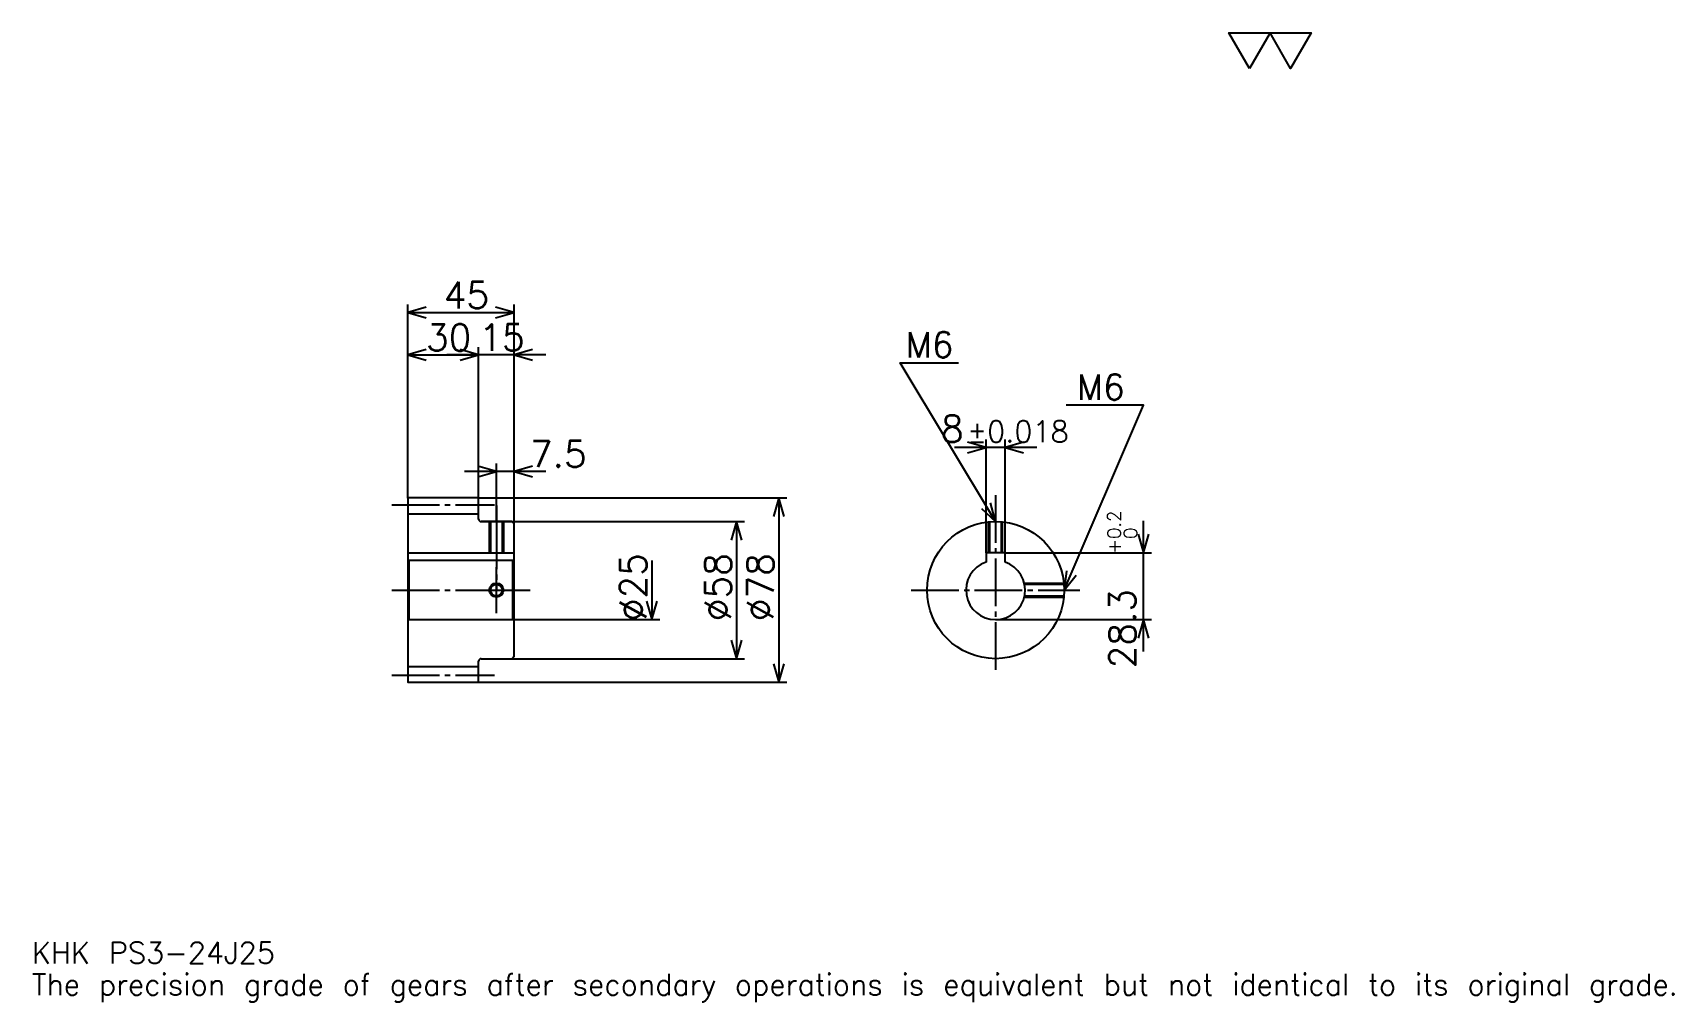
# Model space of a CAD drawing. Extents: x 23 to 717, y 8 to 418.
import ezdxf

# ---------------------------------------------------------------- set-up
doc = ezdxf.new("R2010")
doc.units = 0
doc.linetypes.add('DASHDOT', pattern=[26.869564, 20.152174, -2.23913, 2.23913, -2.23913])
doc.layers.get('0').update_dxf_attribs({"linetype": 'CONTINUOUS'})
doc.layers.add('DASHDOT', color=6, linetype='DASHDOT')
doc.styles.add('KANJI', font='TXT', dxfattribs={"bigfont": 'BIGFONT'})

msp = doc.modelspace()

# ---------------------------------------------------------------- linework, layer by layer
at = {"color": 5}
for p, q in [((181.369553, 221.489136), (181.369553, 303.217407)), ((181.369553, 299.858704), (226.369553, 299.858704)), ((226.369553, 221.489136), (226.369553, 303.217407)), ((211.369553, 221.489136), (211.369553, 285.304352)), ((181.369553, 281.945648), (211.369553, 281.945648)), ((239.804337, 281.945648), (197.934769, 281.945648)), ((426.021729, 198.289139), (426.021729, 246.195648)), ((434.021729, 198.289139), (434.021729, 246.195648)), ((447.456482, 242.83696), (412.586945, 242.83696)), ((239.804337, 232.684784), (205.434769, 232.684784)), ((218.869553, 221.489136), (218.869553, 236.043488)), ((181.369553, 221.38913), (181.369553, 221.489136)), ((211.269547, 221.489136), (226.369553, 221.489136)), ((211.369553, 221.38913), (211.369553, 221.489136)), ((218.869553, 211.489136), (218.869553, 221.489136)), ((218.869553, 211.489136), (218.869553, 221.489136)), ((226.369553, 221.489136), (341.684753, 221.489136)), ((226.369553, 210.489136), (226.369553, 221.489136)), ((338.32605, 221.489136), (338.32605, 143.489136)), ((212.369553, 211.489136), (226.369553, 211.489136)), ((226.369553, 211.489136), (323.771729, 211.489136)), ((320.413025, 211.489136), (320.413025, 153.489136)), ((492.608704, 156.554352), (492.608704, 211.723923)), ((284.586945, 194.989136), (284.586945, 169.989136)), ((434.021729, 198.289139), (495.967407, 198.289139)), ((226.369553, 169.989136), (287.945648, 169.989136)), ((430.021729, 169.989136), (495.967407, 169.989136)), ((212.369553, 153.489136), (226.369553, 153.489136)), ((226.369553, 153.489136), (323.771729, 153.489136)), ((211.269547, 143.489136), (226.369553, 143.489136)), ((226.369553, 143.489136), (341.684753, 143.489136))]:
    msp.add_line(p, q, dxfattribs=at)
at = {"color": 4}
for p, q in [((181.369553, 214.739136), (211.369553, 214.739136)), ((181.369553, 198.289139), (226.369553, 198.289139)), ((181.869553, 194.989136), (181.869553, 169.989136)), ((225.869553, 194.989136), (226.369553, 195.489136)), ((225.869553, 169.989136), (226.369553, 169.489136)), ((181.369553, 150.239136), (211.369553, 150.239136))]:
    msp.add_line(p, q, dxfattribs=at)
at = {"color": 7}
msp.add_lwpolyline([(537.391296, 403.043488), (528.658691, 418.180023), (563.589111, 418.180023), (554.856506, 403.043488), (546.123901, 418.180023), (537.391296, 403.043488)], dxfattribs=at)
at = {"color": 5}
for points in [[(189.206512, 302.097839), (181.369553, 299.858704), (189.206512, 297.619568)], [(218.532593, 297.619568), (226.369553, 299.858704), (218.532593, 302.097839)], [(189.206512, 284.184784), (181.369553, 281.945648), (189.206512, 279.706543)], [(203.532593, 279.706543), (211.369553, 281.945648), (203.532593, 284.184784)], [(203.532593, 279.706543), (211.369553, 281.945648), (203.532593, 284.184784)], [(234.206512, 284.184784), (226.369553, 281.945648), (234.206512, 279.706543)], [(430.021729, 211.489136), (389.717377, 278.663055), (414.347809, 278.663055)], [(459.021729, 182.489136), (492.608704, 260.75), (459.917358, 260.75)], [(418.184753, 240.597824), (426.021729, 242.83696), (418.184753, 245.076096)], [(441.858704, 245.076096), (434.021729, 242.83696), (441.858704, 240.597824)], [(211.032593, 230.445648), (218.869553, 232.684784), (211.032593, 234.92392)], [(234.206512, 234.92392), (226.369553, 232.684784), (234.206512, 230.445648)], [(340.565186, 213.652176), (338.32605, 221.489136), (336.086914, 213.652176)], [(424.069611, 217.057251), (430.021729, 211.489136), (427.909668, 219.361298)], [(322.652161, 203.652176), (320.413025, 211.489136), (318.173889, 203.652176)], [(490.369568, 206.126099), (492.608704, 198.289139), (494.847839, 206.126099)], [(460.05481, 190.573959), (459.021729, 182.489136), (464.170105, 188.807816)], [(282.347809, 177.826096), (284.586945, 169.989136), (286.82608, 177.826096)], [(494.847839, 162.152176), (492.608704, 169.989136), (490.369568, 162.152176)], [(318.173889, 161.326096), (320.413025, 153.489136), (322.652161, 161.326096)], [(336.086914, 151.326096), (338.32605, 143.489136), (340.565186, 151.326096)]]:
    msp.add_lwpolyline(points, dxfattribs=at)
at = {"color": 4}
for points in [[(211.369553, 212.489136), (211.369553, 221.38913), (211.269547, 221.489136), (181.469559, 221.489136), (181.369553, 221.38913), (181.369553, 169.489136)], [(212.369553, 153.489136), (225.369553, 153.489136), (226.369553, 154.489136), (226.369553, 210.489136), (225.369553, 211.489136), (212.369553, 211.489136)], [(215.869553, 211.489136), (215.869553, 198.289139)], [(216.409546, 211.489136), (216.409546, 198.289139)], [(221.329559, 211.489136), (221.329559, 198.289139)], [(221.869553, 211.489136), (221.869553, 198.289139)], [(427.021729, 198.289139), (427.021729, 211.333542)], [(427.561707, 198.289139), (427.561707, 211.384613)], [(432.48175, 198.289139), (432.48175, 211.384613)], [(433.021729, 198.289139), (433.021729, 211.333542)], [(181.369553, 169.489136), (181.869553, 169.989136), (225.869553, 169.989136), (225.869553, 194.989136), (181.869553, 194.989136), (181.369553, 195.489136)], [(434.021729, 194.331848), (434.021729, 198.289139), (426.021729, 198.289139), (426.021729, 194.331848)], [(442.156372, 185.489136), (458.86615, 185.489136)], [(442.277283, 184.949142), (458.917175, 184.949142)], [(442.156372, 179.489136), (458.86615, 179.489136)], [(442.277283, 180.029129), (458.917175, 180.029129)], [(181.369553, 169.489136), (181.369553, 143.589142), (181.469559, 143.489136), (211.269547, 143.489136), (211.369553, 143.589142), (211.369553, 152.489136)]]:
    msp.add_lwpolyline(points, dxfattribs=at)
for centre, radius in [((430.021729, 182.489136), 29), ((218.869553, 182.489136), 2.46)]:
    msp.add_circle(centre, radius, dxfattribs=at)
at = {"color": 7}
msp.add_circle((218.869553, 182.489136), 3, dxfattribs=at)
at = {"color": 4}
for centre, radius, start, end in [((212.369553, 212.489136), 1, 180, 270), ((430.021729, 182.489136), 12.5, 108.662925185, 71.337074815), ((212.369553, 152.489136), 1, 90, 180)]:
    msp.add_arc(centre, radius, start, end, dxfattribs=at)
at = {"layer": 'DASHDOT', "color": 7}
for p, q in [((430.021729, 222.684784), (430.021729, 146.771744)), ((174.652161, 218.489136), (218.086945, 218.489136)), ((218.869553, 211.489136), (218.869553, 182.489136)), ((174.652161, 182.489136), (233.086945, 182.489136)), ((394.304321, 182.489136), (465.739136, 182.489136)), ((174.652161, 146.489136), (218.086945, 146.489136))]:
    msp.add_line(p, q, dxfattribs=at)
for points in [[(218.869553, 218.206528), (218.869553, 191.571747)], [(218.869553, 172.771744), (218.869553, 192.206528)], [(209.152161, 182.489136), (228.586945, 182.489136)]]:
    msp.add_lwpolyline(points, dxfattribs=at)

# ---------------------------------------------------------------- texts
at = {"color": 7, "style": 'KANJI'}
for s, height, p in [('45', 11.195652, (196.592377, 301.650024)), ('30', 11.195652, (189.092377, 283.736969)), ('15', 11.195652, (211.592377, 283.736969)), ('M6', 10.747827, (391.956512, 280.902161)), ('M6', 10.747827, (464.39563, 262.989136)), ('8', 11.195652, (406.911682, 245.076096)), ('%%p0.018', 8.956522, (417.994019, 245.076096)), ('7.5', 11.195652, (233.086945, 234.476089)), ('KHK PS3-24J25', 8.956522, (22.391304, 24.630434)), ('The precision grade of gears after secondary operations is equivalent but not identical to its original grade.', 8.956522, (22.391304, 11.195652))]:
    msp.add_text(s, height=height, dxfattribs=at).set_placement(p)
for s, height, p in [('0.2', 5.597826, (482.980408, 204.115097)), ('+', 5.597826, (482.980408, 197.845535)), ('0', 5.597826, (489.921753, 204.115097)), ('%%c25', 11.195652, (282.347809, 169.334244)), ('%%c58', 11.195652, (318.173889, 169.334244)), ('%%c78', 11.195652, (336.086914, 169.334244)), ('28.3', 11.195652, (489.25, 149.386322))]:
    msp.add_text(s, height=height, rotation=90, dxfattribs=at).set_placement(p)

doc.saveas('drawing.dxf')
